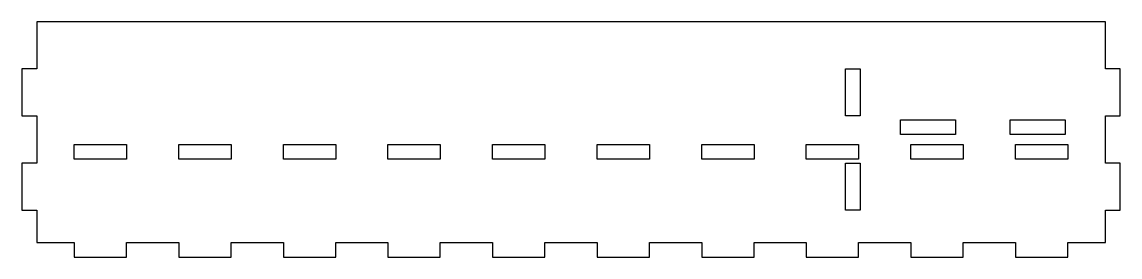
# Model space of a CAD drawing. Header units: millimetres. Extents: x -52 to 172, y 33 to 81.
import ezdxf

# ---------------------------------------------------------------- set-up
doc = ezdxf.new("R2010")
doc.units = ezdxf.units.MM

msp = doc.modelspace()

# ---------------------------------------------------------------- linework, layer by layer
for points in [[(168.99, 42.14), (171.99, 42.14), (171.99, 51.74), (168.99, 51.74), (168.99, 61.34), (171.99, 61.34), (171.99, 70.94), (168.99, 70.94), (168.99, 80.54), (-49.01, 80.54), (-49.01, 70.94), (-52.01, 70.94), (-52.01, 61.34), (-49.01, 61.34), (-49.01, 51.74), (-52.01, 51.74), (-52.01, 42.14), (-49.01, 42.14), (-49.01, 35.54), (-41.35, 35.54), (-41.35, 32.54), (-30.68, 32.54), (-30.68, 35.54), (-20.01, 35.54), (-20.01, 32.54), (-9.35, 32.54), (-9.35, 35.54), (1.32, 35.54), (1.32, 32.54), (11.99, 32.54), (11.99, 35.54), (22.65, 35.54), (22.65, 32.54), (33.32, 32.54), (33.32, 35.54), (43.99, 35.54), (43.99, 32.54), (54.65, 32.54), (54.65, 35.54), (65.32, 35.54), (65.32, 32.54), (75.99, 32.54), (75.99, 35.54), (86.65, 35.54), (86.65, 32.54), (97.32, 32.54), (97.32, 35.54), (107.99, 35.54), (107.99, 32.54), (118.65, 32.54), (118.65, 35.54), (129.32, 35.54), (129.32, 32.54), (139.99, 32.54), (139.99, 35.54), (150.65, 35.54), (150.65, 32.54), (161.32, 32.54), (161.32, 35.54), (168.99, 35.54)], [(115.99, 61.34), (115.99, 70.94), (118.99, 70.94), (118.99, 61.34)], [(138.39, 60.54), (138.39, 57.54), (127.19, 57.54), (127.19, 60.54)], [(160.79, 60.54), (160.79, 57.54), (149.59, 57.54), (149.59, 60.54)], [(-41.35, 52.54), (-41.35, 55.54), (-30.68, 55.54), (-30.68, 52.54)], [(-20.01, 52.54), (-20.01, 55.54), (-9.35, 55.54), (-9.35, 52.54)], [(1.32, 52.54), (1.32, 55.54), (11.99, 55.54), (11.99, 52.54)], [(22.65, 52.54), (22.65, 55.54), (33.32, 55.54), (33.32, 52.54)], [(43.99, 52.54), (43.99, 55.54), (54.65, 55.54), (54.65, 52.54)], [(65.32, 52.54), (65.32, 55.54), (75.99, 55.54), (75.99, 52.54)], [(86.65, 52.54), (86.65, 55.54), (97.32, 55.54), (97.32, 52.54)], [(107.99, 52.54), (107.99, 55.54), (118.65, 55.54), (118.65, 52.54)], [(129.32, 52.54), (129.32, 55.54), (139.99, 55.54), (139.99, 52.54)], [(150.65, 52.54), (150.65, 55.54), (161.32, 55.54), (161.32, 52.54)], [(115.99, 42.14), (115.99, 51.74), (118.99, 51.74), (118.99, 42.14)]]:
    msp.add_lwpolyline(points, close=True)

doc.saveas('drawing.dxf')
